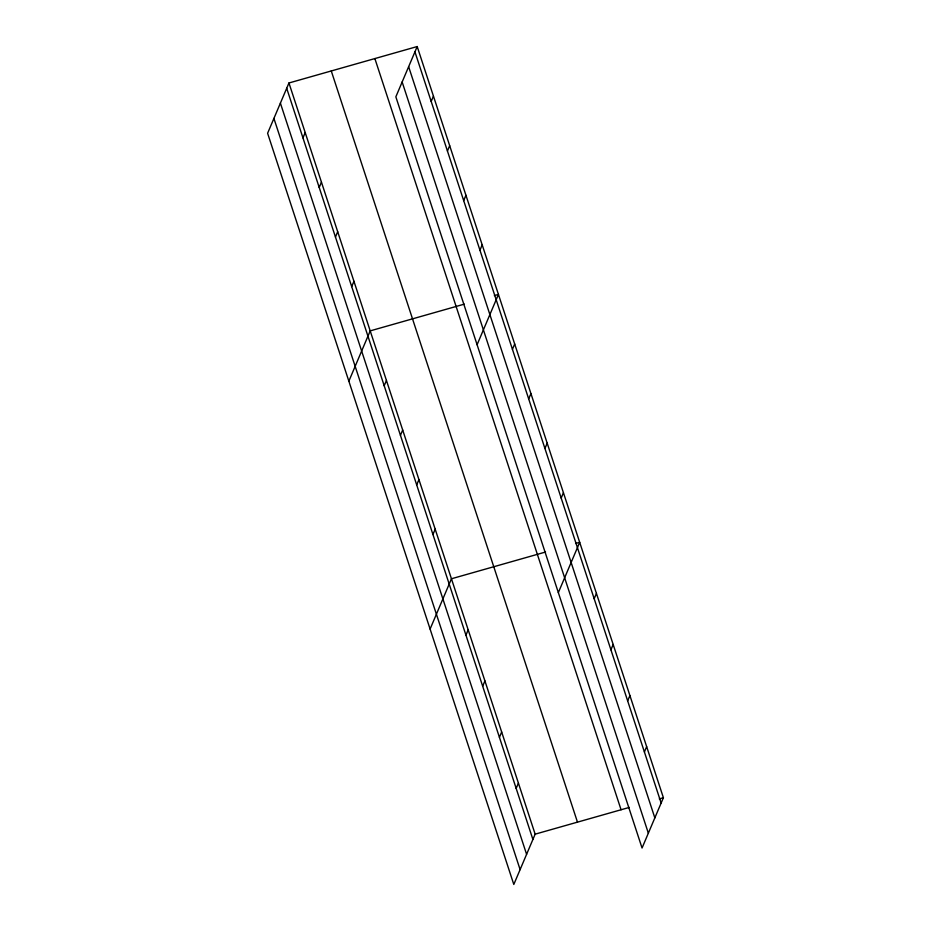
<?xml version="1.0" encoding="UTF-8"?>
<svg xmlns="http://www.w3.org/2000/svg" width="931" height="931" viewBox="0 0 931 931"><rect width="100%" height="100%" fill="white"/><g stroke="black" fill="none" stroke-linecap="round" stroke-linejoin="round"><path stroke-width="1.4" d="M288.947 82.987L267.604 133.273L513.807 884.45L535.15 834.164L288.947 82.987L417.193 46.55L663.396 797.727L642.053 848.013L395.85 96.836L417.193 46.55M302.947 137.869L305.205 132.563M319.193 187.445L321.451 182.139M335.451 237.033L337.697 231.726M351.697 286.608L353.943 281.302M431.193 101.432L433.439 96.126M348.857 381.163L370.201 330.877L464.313 304.134M447.439 151.008L449.685 145.702M384.189 385.76L386.446 380.453M463.685 200.596L465.942 195.289M400.446 435.336L402.692 430.029M479.93 250.171L482.188 244.865M416.692 484.923L418.95 479.605M477.091 344.726L498.434 294.44L494.338 295.604M432.938 534.499L435.196 529.192M512.434 349.323L514.692 344.016M430.099 629.053L451.442 578.768L545.554 552.025M528.68 398.899L530.938 393.592M544.938 448.486L547.184 443.168M465.931 635.151L468.188 629.845M561.184 498.062L563.43 492.755M482.677 686.228L484.923 680.922M558.344 592.616L579.687 542.331L575.591 543.495M499.412 737.317L501.669 732.01M594.176 598.714L596.422 593.408M516.158 788.394L518.416 783.087M610.911 649.803L613.168 644.485M627.657 700.88L629.915 695.573M644.403 751.957L646.649 746.65M535.15 834.164L629.263 807.433M659.299 798.891L663.396 797.727M414.935 51.857L661.138 803.034M408.639 66.695L654.842 817.884M402.145 81.986L648.348 833.175M374.867 58.572L621.07 809.749M331.273 70.965L577.476 822.143M286.701 88.294L532.904 839.471M280.394 103.132L526.597 854.321M273.912 118.423L520.115 869.612"/></g></svg>
